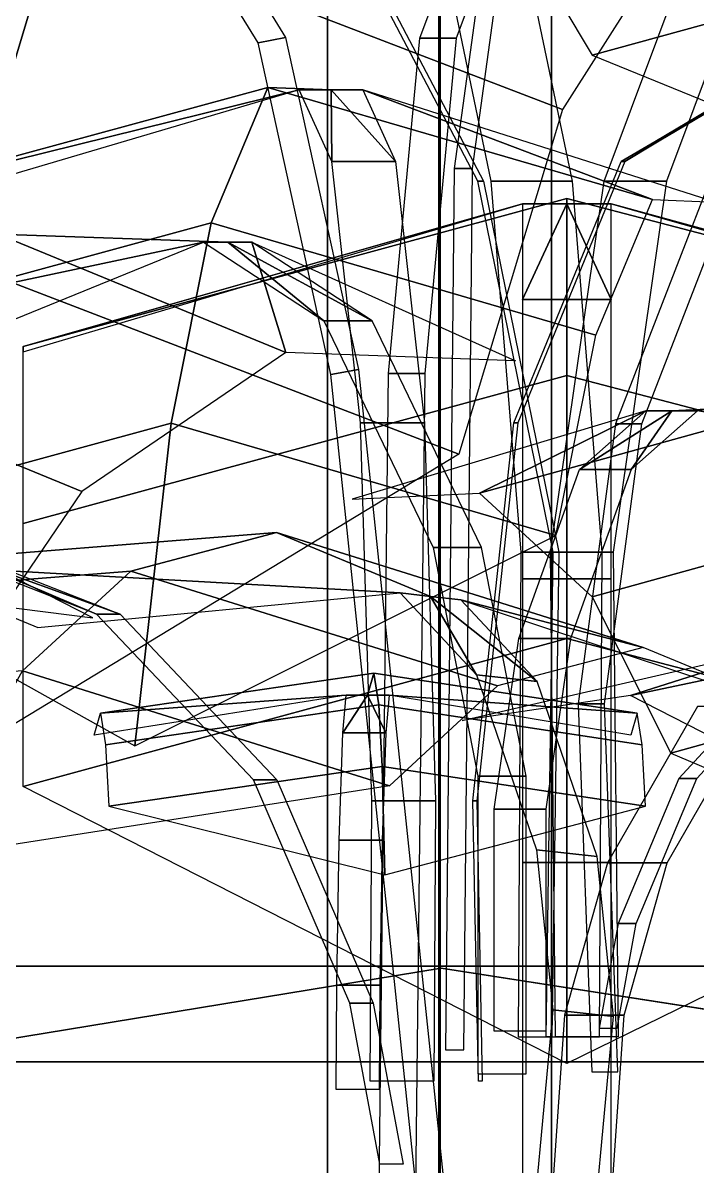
# Model space of a CAD drawing. Extents: x -252 to 252, y 0 to 101.
# Drawn here: x 46.67 to 53.13, y 46.46 to 57.42 of the extents above; entities that cross this region are included whole.
import ezdxf

# ---------------------------------------------------------------- set-up
doc = ezdxf.new("R2010")
doc.units = 0

msp = doc.modelspace()

# ---------------------------------------------------------------- linework, layer by layer
for points in [[(50.65831, 78.402542, 208.021149), (51.738281, 78.402542, 208.021149), (51.738281, 0.795374, 208.021149), (50.65831, 0.795374, 208.021149)], [(51.738281, 78.402542, 206.941193), (50.65831, 78.402542, 206.941193), (50.65831, 0.795374, 206.941193), (51.738281, 0.795374, 206.941193)], [(50.65831, 78.402542, 206.941193), (50.65831, 78.402542, 208.021149), (50.65831, 0.795374, 208.021149), (50.65831, 0.795374, 206.941193)], [(51.738281, 78.402542, 208.021149), (51.738281, 78.402542, 206.941193), (51.738281, 0.795374, 206.941193), (51.738281, 0.795374, 208.021149)], [(49.590408, 65.250275, -172.409256), (50.67038, 65.250275, -172.409256), (50.67038, 0.795374, -172.409256), (49.590408, 0.795374, -172.409256)], [(50.67038, 65.250275, -173.489212), (49.590408, 65.250275, -173.489212), (49.590408, 0.795374, -173.489212), (50.67038, 0.795374, -173.489212)], [(49.590408, 65.250275, -173.489212), (49.590408, 65.250275, -172.409256), (49.590408, 0.795374, -172.409256), (49.590408, 0.795374, -173.489212)], [(50.67038, 65.250275, -172.409256), (50.67038, 65.250275, -173.489212), (50.67038, 0.795374, -173.489212), (50.67038, 0.795374, -172.409256)], [(48.423218, 60.670494, 55.196686), (47.011139, 58.446323, 58.472458), (42.080414, 56.589252, 56.751278), (43.492645, 58.813416, 53.475494)], [(48.423218, 60.670494, -117.280228), (47.011139, 58.446323, -114.004456), (42.080414, 56.589252, -115.725632), (43.492645, 58.813416, -119.001419)], [(51.844177, 56.589252, 60.960358), (47.011139, 58.446323, 58.472458), (48.423218, 60.670494, 55.196686), (53.256241, 58.813416, 57.684586)], [(51.844177, 56.589252, -111.516556), (47.011139, 58.446323, -114.004456), (48.423218, 60.670494, -117.280228), (53.256241, 58.813416, -114.792328)], [(51.088058, 55.902473, 46.66526), (51.033401, 55.902473, 47.513145), (49.192795, 59.407494, 47.394341), (49.247604, 59.407494, 46.546417)], [(51.088058, 55.902473, -125.811646), (51.033401, 55.902473, -124.96376), (49.192795, 59.407494, -125.082565), (49.247604, 59.407494, -125.930496)], [(51.157791, 55.902473, 47.780357), (51.938126, 55.902473, 48.11673), (51.208038, 59.407494, 49.810432), (50.427856, 59.407494, 49.474094)], [(51.157791, 55.902473, -124.696548), (51.938126, 55.902473, -124.360184), (51.208038, 59.407494, -122.666473), (50.427856, 59.407494, -123.002823)], [(50.98175, 56.026016, 46.533813), (51.442505, 59.374367, 46.746384), (51.265732, 59.374367, 47.128929), (50.805267, 56.026016, 46.916359)], [(50.98175, 56.026016, -125.9431), (51.442505, 59.374367, -125.73053), (51.265732, 59.374367, -125.347977), (50.805267, 56.026016, -125.560547)], [(52.841583, 55.902473, 46.892204), (52.243362, 55.902473, 46.288918), (53.552826, 59.407494, 44.990177), (54.151031, 59.407494, 45.593472)], [(52.841583, 55.902473, -125.584702), (52.243362, 55.902473, -126.187988), (53.552826, 59.407494, -127.48674), (54.151031, 59.407494, -126.883438)], [(49.190582, 57.281712, 46.653572), (48.926422, 57.231438, 46.977943), (48.035522, 58.677002, 46.476318), (48.299683, 58.72728, 46.151943)], [(49.190582, 57.281712, -125.823334), (48.926422, 57.231438, -125.498962), (48.035522, 58.677002, -126.000595), (48.299683, 58.72728, -126.324966)], [(50.823746, 57.275261, 47.202106), (50.47522, 57.275261, 46.965481), (51.027054, 58.747982, 46.152237), (51.375748, 58.747982, 46.388866)], [(50.823746, 57.275261, -125.274811), (50.47522, 57.275261, -125.511429), (51.027054, 58.747982, -126.324677), (51.375748, 58.747982, -126.088043)], [(52.126343, 57.110619, 40.1189), (54.285385, 57.706871, 41.726738), (53.6866, 58.713608, 42.608704), (51.527878, 58.117355, 41.000866)], [(52.126343, 57.110619, -132.358017), (54.285385, 57.706871, -130.750168), (53.6866, 58.713608, -129.86821), (51.527878, 58.117355, -131.476044)], [(47.011139, 58.446323, 58.472458), (46.018066, 55.14323, 60.776443), (41.087189, 53.28616, 59.055264), (42.080414, 56.589252, 56.751278)], [(47.011139, 58.446323, -114.004456), (46.018066, 55.14323, -111.70047), (41.087189, 53.28616, -113.421646), (42.080414, 56.589252, -115.725632)], [(50.850784, 53.28616, 63.264339), (46.018066, 55.14323, 60.776443), (47.011139, 58.446323, 58.472458), (51.844177, 56.589252, 60.960358)], [(50.850784, 53.28616, -109.21257), (46.018066, 55.14323, -111.70047), (47.011139, 58.446323, -114.004456), (51.844177, 56.589252, -111.516556)], [(52.126343, 57.110619, 40.1189), (54.786194, 56.028858, 40.988567), (54.285385, 57.706871, 41.726738)], [(52.126343, 57.110619, -132.358017), (54.786194, 56.028858, -131.488342), (54.285385, 57.706871, -130.750168)], [(49.624344, 54.048519, 47.053062), (48.926422, 57.231438, 46.977943), (49.190582, 57.281712, 46.653572), (49.888489, 54.098801, 46.728695)], [(49.624344, 54.048519, -125.423843), (48.926422, 57.231438, -125.498962), (49.190582, 57.281712, -125.823334), (49.888489, 54.098801, -125.748215)], [(50.175064, 54.05999, 47.407742), (50.47522, 57.275261, 46.965481), (50.823746, 57.275261, 47.202106), (50.523758, 54.05999, 47.644325)], [(50.175064, 54.05999, -125.069168), (50.47522, 57.275261, -125.511429), (50.823746, 57.275261, -125.274811), (50.523758, 54.05999, -124.832581)], [(44.524261, 54.427353, 40.630478), (48.477783, 55.503475, 39.747807), (49.021347, 56.802757, 41.689613), (45.06749, 55.72662, 42.572289)], [(44.524261, 54.427353, -131.846436), (48.477783, 55.503475, -132.729111), (49.021347, 56.802757, -130.787292), (45.06749, 55.72662, -129.904617)], [(49.021347, 56.802757, 41.689613), (49.625351, 56.779068, 43.848808), (49.320328, 56.779068, 43.934242), (45.06749, 55.72662, 42.572289)], [(49.021347, 56.802757, -130.787292), (49.625351, 56.779068, -128.628098), (49.320328, 56.779068, -128.542664), (45.06749, 55.72662, -129.904617)], [(49.021347, 56.802757, 41.689613), (48.477783, 55.503475, 39.747807), (52.16188, 54.427353, 38.493313), (52.705261, 55.72662, 40.435123)], [(49.021347, 56.802757, -130.787292), (48.477783, 55.503475, -132.729111), (52.16188, 54.427353, -133.983597), (52.705261, 55.72662, -132.041794)], [(49.625351, 56.779068, 43.848808), (49.021347, 56.802757, 41.689613), (52.705261, 55.72662, 40.435123), (49.930664, 56.779068, 43.763454)], [(49.625351, 56.779068, -128.628098), (49.021347, 56.802757, -130.787292), (52.705261, 55.72662, -132.041794), (49.930664, 56.779068, -128.713455)], [(45.06749, 55.72662, 42.572289), (49.320328, 56.779068, 43.934242), (45.671799, 55.702942, 44.731518)], [(45.06749, 55.72662, -129.904617), (49.320328, 56.779068, -128.542664), (45.671799, 55.702942, -127.745392)], [(49.625351, 56.779068, 43.848808), (49.632782, 56.091908, 45.051411), (49.320328, 56.779068, 43.934242)], [(49.625351, 56.779068, -128.628098), (49.632782, 56.091908, -127.425507), (49.320328, 56.779068, -128.542664)], [(50.243118, 56.091908, 44.88063), (49.625351, 56.779068, 43.848808), (49.930664, 56.779068, 43.763454)], [(49.632782, 56.091908, 45.051411), (49.625351, 56.779068, 43.848808), (50.243118, 56.091908, 44.88063)], [(50.243118, 56.091908, -127.596283), (49.625351, 56.779068, -128.628098), (49.930664, 56.779068, -128.713455)], [(49.632782, 56.091908, -127.425507), (49.625351, 56.779068, -128.628098), (50.243118, 56.091908, -127.596283)], [(49.930664, 56.779068, 43.763454), (52.705261, 55.72662, 40.435123), (53.309418, 55.702942, 42.594318)], [(49.930664, 56.779068, -128.713455), (52.705261, 55.72662, -132.041794), (53.309418, 55.702942, -129.882599)], [(53.580765, 56.779068, 46.099636), (52.404099, 56.091908, 45.852207), (53.562088, 56.779068, 45.783291)], [(52.404099, 56.091908, 45.852207), (53.580765, 56.779068, 46.099636), (52.441772, 56.091908, 46.484909)], [(53.580765, 56.779068, -126.377274), (52.404099, 56.091908, -126.62471), (53.562088, 56.779068, -126.693619)], [(52.404099, 56.091908, -126.62471), (53.580765, 56.779068, -126.377274), (52.441772, 56.091908, -125.992004)], [(52.441772, 56.091908, 46.484909), (53.580765, 56.779068, 46.099636), (53.599747, 56.779068, 46.415985)], [(52.441772, 56.091908, -125.992004), (53.580765, 56.779068, -126.377274), (53.599747, 56.779068, -126.060928)], [(52.351608, 53.575974, 47.727482), (52.602585, 53.575974, 47.231606), (53.618958, 56.197075, 47.746056), (53.367966, 56.197075, 48.241932)], [(52.351608, 53.575974, -124.749435), (52.602585, 53.575974, -125.2453), (53.618958, 56.197075, -124.73085), (53.367966, 56.197075, -124.234985)], [(50.519821, 53.585705, 45.869637), (49.909485, 53.585705, 46.040466), (49.632782, 56.091908, 45.051411), (50.243118, 56.091908, 44.88063)], [(50.519821, 53.585705, -126.607269), (49.909485, 53.585705, -126.436447), (49.632782, 56.091908, -127.425507), (50.243118, 56.091908, -127.596283)], [(50.898895, 47.573418, 46.495567), (50.98175, 56.026016, 46.533813), (50.805267, 56.026016, 46.916359), (50.722412, 47.573418, 46.878109)], [(50.898895, 47.573418, -125.981339), (50.98175, 56.026016, -125.9431), (50.805267, 56.026016, -125.560547), (50.722412, 47.573418, -125.598801)], [(51.416473, 53.585705, 46.545933), (51.378632, 53.585705, 45.913277), (52.404099, 56.091908, 45.852207), (52.441772, 56.091908, 46.484909)], [(51.416473, 53.585705, -125.930984), (51.378632, 53.585705, -126.563629), (52.404099, 56.091908, -126.62471), (52.441772, 56.091908, -125.992004)], [(51.754669, 52.345345, 47.5597), (51.033401, 55.902473, 47.513145), (51.088058, 55.902473, 46.66526), (51.809464, 52.345345, 46.711861)], [(51.754669, 52.345345, -124.917206), (51.033401, 55.902473, -124.96376), (51.088058, 55.902473, -125.811646), (51.809464, 52.345345, -125.765045)], [(52.224304, 52.345345, 47.452927), (51.938126, 55.902473, 48.11673), (51.157791, 55.902473, 47.780357), (51.443954, 52.345345, 47.116547)], [(52.224304, 52.345345, -125.023987), (51.938126, 55.902473, -124.360184), (51.157791, 55.902473, -124.696548), (51.443954, 52.345345, -125.360367)], [(51.729919, 52.345345, 46.797935), (52.243362, 55.902473, 46.288918), (52.841583, 55.902473, 46.892204), (52.32814, 52.345345, 47.401234)], [(51.729919, 52.345345, -125.67897), (52.243362, 55.902473, -126.187988), (52.841583, 55.902473, -125.584702), (52.32814, 52.345345, -125.075684)], [(51.884857, 55.68618, 51.349907), (51.884857, 55.737751, 54.405205), (46.675552, 54.319035, 54.688873), (51.460083, 55.68618, 51.349907)], [(51.884857, 55.737751, 54.405205), (51.884857, 54.040756, 57.140923), (46.675552, 52.622047, 57.424629), (46.675552, 54.319035, 54.688873)], [(51.884857, 55.68618, -121.126999), (51.884857, 55.737751, -118.071701), (46.675552, 54.319035, -117.78804), (51.460083, 55.68618, -121.126999)], [(51.884857, 55.737751, -118.071701), (51.884857, 54.040756, -115.335983), (46.675552, 52.622047, -115.052277), (46.675552, 54.319035, -117.78804)], [(57.3078, 52.622047, 57.424629), (51.884857, 54.040756, 57.140923), (51.884857, 55.737751, 54.405205), (57.3078, 54.319035, 54.688873)], [(51.884857, 55.737751, 54.405205), (51.884857, 55.68618, 51.349907), (52.309631, 55.68618, 51.349907), (57.3078, 54.319035, 54.688873)], [(57.3078, 52.622047, -115.052277), (51.884857, 54.040756, -115.335983), (51.884857, 55.737751, -118.071701), (57.3078, 54.319035, -117.78804)], [(51.884857, 55.737751, -118.071701), (51.884857, 55.68618, -121.126999), (52.309631, 55.68618, -121.126999), (57.3078, 54.319035, -117.78804)], [(51.460083, 55.68618, 51.349907), (46.675552, 54.319035, 54.688873), (46.675552, 54.267456, 51.633575)], [(51.460083, 55.68618, -121.126999), (46.675552, 54.319035, -117.78804), (46.675552, 54.267456, -120.843338)], [(52.309631, 54.768509, 49.762962), (51.884857, 55.68618, 51.349907), (51.460083, 54.768509, 49.762962)], [(51.460083, 54.768509, 49.762962), (51.884857, 55.68618, 51.349907), (51.460083, 55.68618, 51.349907)], [(52.309631, 54.768509, -122.713943), (51.884857, 55.68618, -121.126999), (51.460083, 54.768509, -122.713943)], [(51.460083, 54.768509, -122.713943), (51.884857, 55.68618, -121.126999), (51.460083, 55.68618, -121.126999)], [(51.884857, 55.68618, 51.349907), (52.309631, 54.768509, 49.762962), (52.309631, 55.68618, 51.349907)], [(51.884857, 55.68618, -121.126999), (52.309631, 54.768509, -122.713943), (52.309631, 55.68618, -121.126999)], [(57.3078, 54.319035, 54.688873), (52.309631, 55.68618, 51.349907), (57.3078, 54.267456, 51.633575)], [(57.3078, 54.319035, -117.78804), (52.309631, 55.68618, -121.126999), (57.3078, 54.267456, -120.843338)], [(44.140457, 52.507118, 39.259113), (48.094009, 53.583244, 38.376488), (48.477783, 55.503475, 39.747807), (44.524261, 54.427353, 40.630478)], [(44.140457, 52.507118, -133.217804), (48.094009, 53.583244, -134.100418), (48.477783, 55.503475, -132.729111), (44.524261, 54.427353, -131.846436)], [(48.477783, 55.503475, 39.747807), (48.094009, 53.583244, 38.376488), (51.778244, 52.507118, 37.121956), (52.16188, 54.427353, 38.493313)], [(48.477783, 55.503475, -132.729111), (48.094009, 53.583244, -134.100418), (51.778244, 52.507118, -135.35495), (52.16188, 54.427353, -133.983597)], [(48.635696, 55.319656, 48.811279), (46.433456, 55.396713, 50.237854), (43.410614, 54.259247, 45.989182), (48.404724, 55.319656, 48.45472)], [(48.635696, 55.319656, -123.665634), (46.433456, 55.396713, -122.239059), (43.410614, 54.259247, -126.487732), (48.404724, 55.319656, -124.022186)], [(47.236435, 52.926582, 56.179062), (44.478577, 54.064049, 51.504154), (46.433456, 55.396713, 50.237854), (49.191132, 54.259247, 54.912766)], [(47.236435, 52.926582, -116.297852), (44.478577, 54.064049, -120.972748), (46.433456, 55.396713, -122.239059), (49.191132, 54.259247, -117.564148)], [(46.433456, 55.396713, 50.237854), (48.635696, 55.319656, 48.811279), (48.866653, 55.319656, 49.167847), (49.191132, 54.259247, 54.912766)], [(46.433456, 55.396713, -122.239059), (48.635696, 55.319656, -123.665634), (48.866653, 55.319656, -123.309067), (49.191132, 54.259247, -117.564148)], [(48.404724, 55.319656, 48.45472), (43.410614, 54.259247, 45.989182), (45.612869, 54.182198, 44.562611)], [(48.404724, 55.319656, -124.022186), (43.410614, 54.259247, -126.487732), (45.612869, 54.182198, -127.914307)], [(49.557266, 54.563297, 47.708115), (48.635696, 55.319656, 48.811279), (48.404724, 55.319656, 48.45472)], [(49.557266, 54.563297, -124.768799), (48.635696, 55.319656, -123.665634), (48.404724, 55.319656, -124.022186)], [(50.019226, 54.563297, 48.421227), (48.635696, 55.319656, 48.811279), (49.557266, 54.563297, 47.708115)], [(48.635696, 55.319656, 48.811279), (50.019226, 54.563297, 48.421227), (48.866653, 55.319656, 49.167847)], [(50.019226, 54.563297, -124.055679), (48.635696, 55.319656, -123.665634), (49.557266, 54.563297, -124.768799)], [(48.635696, 55.319656, -123.665634), (50.019226, 54.563297, -124.055679), (48.866653, 55.319656, -123.309067)], [(49.191132, 54.259247, 54.912766), (48.866653, 55.319656, 49.167847), (51.393387, 54.182198, 53.486191)], [(49.191132, 54.259247, -117.564148), (48.866653, 55.319656, -123.309067), (51.393387, 54.182198, -118.990723)], [(50.850784, 53.28616, 63.264339), (45.122681, 49.808678, 62.853069), (46.018066, 55.14323, 60.776443)], [(50.850784, 53.28616, -109.21257), (45.122681, 49.808678, -109.62384), (46.018066, 55.14323, -111.70047)], [(51.460083, 52.089066, 48.345203), (52.309631, 52.089066, 48.345203), (52.309631, 54.768509, 49.762962), (51.460083, 54.768509, 49.762962)], [(51.460083, 52.089066, -124.131714), (52.309631, 52.089066, -124.131714), (52.309631, 54.768509, -122.713943), (51.460083, 54.768509, -122.713943)], [(50.605026, 52.392296, 47.029358), (51.066986, 52.392296, 47.742512), (50.019226, 54.563297, 48.421227), (49.557266, 54.563297, 47.708115)], [(50.605026, 52.392296, -125.447556), (51.066986, 52.392296, -124.734406), (50.019226, 54.563297, -124.055679), (49.557266, 54.563297, -124.768799)], [(45.875351, 50.920967, 57.060741), (43.117508, 52.058434, 52.385834), (44.478577, 54.064049, 51.504154), (47.236435, 52.926582, 56.179062)], [(45.875351, 50.920967, -115.416168), (43.117508, 52.058434, -120.09108), (44.478577, 54.064049, -120.972748), (47.236435, 52.926582, -116.297852)], [(50.466293, 46.003639, 46.491932), (49.624344, 54.048519, 47.053062), (49.888489, 54.098801, 46.728695), (50.730453, 46.053913, 46.167599)], [(50.466293, 46.003639, -125.984985), (49.624344, 54.048519, -125.423843), (49.888489, 54.098801, -125.748215), (50.730453, 46.053913, -126.309311)], [(50.084137, 45.953342, 47.541824), (50.175064, 54.05999, 47.407742), (50.523758, 54.05999, 47.644325), (50.432663, 45.953342, 47.778412)], [(50.084137, 45.953342, -124.935089), (50.175064, 54.05999, -125.069168), (50.523758, 54.05999, -124.832581), (50.432663, 45.953342, -124.698502)], [(51.884857, 54.040756, 57.140923), (51.884857, 51.518635, 59.063866), (46.675552, 50.099915, 59.34758), (46.675552, 52.622047, 57.424629)], [(51.884857, 54.040756, -115.335983), (51.884857, 51.518635, -113.41304), (46.675552, 50.099915, -113.129333), (46.675552, 52.622047, -115.052277)], [(57.3078, 50.099915, 59.34758), (51.884857, 51.518635, 59.063866), (51.884857, 54.040756, 57.140923), (57.3078, 52.622047, 57.424629)], [(57.3078, 50.099915, -113.129333), (51.884857, 51.518635, -113.41304), (51.884857, 54.040756, -115.335983), (57.3078, 52.622047, -115.052277)], [(52.128387, 51.916458, 39.654312), (55.189651, 52.764957, 42.304138), (54.108521, 53.759064, 43.664185), (51.047104, 52.910564, 41.014404)], [(54.108521, 53.759064, 43.664185), (52.890411, 53.701588, 45.196423), (52.642578, 53.701588, 44.999237), (51.047104, 52.910564, 41.014404)], [(52.128387, 51.916458, -132.822601), (55.189651, 52.764957, -130.172775), (54.108521, 53.759064, -128.812729), (51.047104, 52.910564, -131.462509)], [(54.108521, 53.759064, -128.812729), (52.890411, 53.701588, -127.280487), (52.642578, 53.701588, -127.477676), (51.047104, 52.910564, -131.462509)], [(52.890411, 53.701588, 45.196423), (54.108521, 53.759064, 43.664185), (57.255875, 52.910564, 45.949669), (53.13855, 53.701588, 45.393608)], [(52.890411, 53.701588, -127.280487), (54.108521, 53.759064, -128.812729), (57.255875, 52.910564, -126.527237), (53.13855, 53.701588, -127.083298)], [(51.047104, 52.910564, 41.014404), (52.642578, 53.701588, 44.999237), (49.829147, 52.853088, 42.5466)], [(51.047104, 52.910564, -131.462509), (52.642578, 53.701588, -127.477676), (49.829147, 52.853088, -129.930313)], [(52.005112, 53.137375, 45.80109), (52.890411, 53.701588, 45.196423), (52.501068, 53.137375, 46.195469)], [(52.890411, 53.701588, 45.196423), (52.005112, 53.137375, 45.80109), (52.642578, 53.701588, 44.999237)], [(52.005112, 53.137375, -126.675827), (52.890411, 53.701588, -127.280487), (52.501068, 53.137375, -126.281448)], [(52.890411, 53.701588, -127.280487), (52.005112, 53.137375, -126.675827), (52.642578, 53.701588, -127.477676)], [(52.501068, 53.137375, 46.195469), (52.890411, 53.701588, 45.196423), (53.13855, 53.701588, 45.393608)], [(52.501068, 53.137375, -126.281448), (52.890411, 53.701588, -127.280487), (53.13855, 53.701588, -127.083298)], [(44.140457, 52.507118, 39.259113), (47.746201, 50.487999, 37.132847), (48.094009, 53.583244, 38.376488)], [(44.140457, 52.507118, -133.217804), (47.746201, 50.487999, -135.34407), (48.094009, 53.583244, -134.100418)], [(47.746201, 50.487999, 37.132847), (51.778244, 52.507118, 37.121956), (48.094009, 53.583244, 38.376488)], [(47.746201, 50.487999, -135.34407), (51.778244, 52.507118, -135.35495), (48.094009, 53.583244, -134.100418)], [(50.016144, 49.963306, 46.421089), (49.909485, 53.585705, 46.040466), (50.519821, 53.585705, 45.869637), (50.626495, 49.963306, 46.250263)], [(50.016144, 49.963306, -126.055817), (49.909485, 53.585705, -126.436447), (50.519821, 53.585705, -126.607269), (50.626495, 49.963306, -126.226654)], [(50.984146, 49.963306, 45.936733), (51.378632, 53.585705, 45.913277), (51.416473, 53.585705, 46.545933), (51.02182, 49.963306, 46.569427)], [(50.984146, 49.963306, -126.540176), (51.378632, 53.585705, -126.563629), (51.416473, 53.585705, -125.930984), (51.02182, 49.963306, -125.907486)], [(52.246078, 50.891209, 47.051208), (52.602585, 53.575974, 47.231606), (52.351608, 53.575974, 47.727482), (51.995102, 50.891209, 47.547085)], [(52.246078, 50.891209, -125.425705), (52.602585, 53.575974, -125.2453), (52.351608, 53.575974, -124.749435), (51.995102, 50.891209, -124.929825)], [(51.921646, 51.51791, 46.924561), (51.425522, 51.51791, 46.530151), (52.005112, 53.137375, 45.80109), (52.501068, 53.137375, 46.195469)], [(51.921646, 51.51791, -125.552353), (51.425522, 51.51791, -125.946762), (52.005112, 53.137375, -126.675827), (52.501068, 53.137375, -126.281448)], [(52.881226, 50.420372, 38.707378), (55.942474, 51.268867, 41.357162), (55.189651, 52.764957, 42.304138), (52.128387, 51.916458, 39.654312)], [(52.881226, 50.420372, -133.769531), (55.942474, 51.268867, -131.119751), (55.189651, 52.764957, -130.172775), (52.128387, 51.916458, -132.822601)], [(49.1017, 52.533257, 52.278397), (47.706299, 52.16452, 54.076355), (43.944702, 51.867004, 51.54966), (45.340118, 52.235737, 49.751698)], [(49.1017, 52.533257, -120.198517), (47.706299, 52.16452, -118.400558), (43.944702, 51.867004, -120.927246), (45.340118, 52.235737, -122.72522)], [(50.579147, 51.922768, 50.228439), (49.1017, 52.533257, 52.278397), (45.340118, 52.235737, 49.751698), (50.28833, 51.954849, 50.009315)], [(50.579147, 51.922768, -122.248474), (49.1017, 52.533257, -120.198517), (45.340118, 52.235737, -122.72522), (50.28833, 51.954849, -122.46759)], [(51.221039, 51.064285, 57.032562), (47.706299, 52.16452, 54.076355), (49.1017, 52.533257, 52.278397), (52.616455, 51.433018, 55.234604)], [(51.221039, 51.064285, -115.444351), (47.706299, 52.16452, -118.400558), (49.1017, 52.533257, -120.198517), (52.616455, 51.433018, -117.24231)], [(49.1017, 52.533257, 52.278397), (50.579147, 51.922768, 50.228439), (50.869949, 51.890701, 50.447517), (52.616455, 51.433018, 55.234604)], [(49.1017, 52.533257, -120.198517), (50.579147, 51.922768, -122.248474), (50.869949, 51.890701, -122.029388), (52.616455, 51.433018, -117.24231)], [(46.184891, 52.3078, 44.477535), (44.769897, 52.042217, 40.123768), (47.343216, 51.717445, 41.099819)], [(46.184891, 52.3078, -127.999374), (44.769897, 52.042217, -132.353149), (47.343216, 51.717445, -131.37709)], [(46.072433, 52.3078, 44.773834), (47.37912, 51.750774, 45.608345), (45.960114, 52.3078, 45.070145)], [(46.072433, 52.3078, -127.703079), (47.37912, 51.750774, -126.868561), (45.960114, 52.3078, -127.406769)], [(47.603897, 51.750774, 45.015732), (46.072433, 52.3078, 44.773834), (46.184891, 52.3078, 44.477535)], [(47.37912, 51.750774, 45.608345), (46.072433, 52.3078, 44.773834), (47.603897, 51.750774, 45.015732)], [(47.603897, 51.750774, -127.461182), (46.072433, 52.3078, -127.703079), (46.184891, 52.3078, -127.999374)], [(47.37912, 51.750774, -126.868561), (46.072433, 52.3078, -127.703079), (47.603897, 51.750774, -127.461182)], [(51.495209, 50.199913, 47.465164), (51.066986, 52.392296, 47.742512), (50.605026, 52.392296, 47.029358), (51.033264, 50.199913, 46.752087)], [(51.495209, 50.199913, -125.011749), (51.066986, 52.392296, -124.734406), (50.605026, 52.392296, -125.447556), (51.033264, 50.199913, -125.724823)], [(52.197937, 47.698647, 47.514091), (52.224304, 52.345345, 47.452927), (51.443954, 52.345345, 47.116547), (51.417755, 47.698647, 47.177711)], [(52.197937, 47.698647, -124.962814), (52.224304, 52.345345, -125.023987), (51.443954, 52.345345, -125.360367), (51.417755, 47.698647, -125.299194)], [(51.688187, 47.698647, 47.555428), (51.754669, 52.345345, 47.5597), (51.809464, 52.345345, 46.711861), (51.742844, 47.698647, 46.707558)], [(51.688187, 47.698647, -124.921478), (51.754669, 52.345345, -124.917206), (51.809464, 52.345345, -125.765045), (51.742844, 47.698647, -125.769348)], [(51.777267, 47.698647, 46.751045), (51.729919, 52.345345, 46.797935), (52.32814, 52.345345, 47.401234), (52.375488, 47.698647, 47.354347)], [(51.777267, 47.698647, -125.725861), (51.729919, 52.345345, -125.67897), (52.32814, 52.345345, -125.075684), (52.375488, 47.698647, -125.122559)], [(50.28833, 51.954849, 50.009315), (45.340118, 52.235737, 49.751698), (46.817535, 51.625259, 47.701698)], [(50.28833, 51.954849, -122.46759), (45.340118, 52.235737, -122.72522), (46.817535, 51.625259, -124.775208)], [(47.706299, 52.16452, 54.076355), (46.669907, 51.207306, 55.311478), (42.908325, 50.90979, 52.784775), (43.944702, 51.867004, 51.54966)], [(47.706299, 52.16452, -118.400558), (46.669907, 51.207306, -117.165436), (42.908325, 50.90979, -119.692139), (43.944702, 51.867004, -120.927246)], [(50.184814, 50.107067, 58.267681), (46.669907, 51.207306, 55.311478), (47.706299, 52.16452, 54.076355), (51.221039, 51.064285, 57.032562)], [(50.184814, 50.107067, -114.209229), (46.669907, 51.207306, -117.165436), (47.706299, 52.16452, -118.400558), (51.221039, 51.064285, -115.444351)], [(52.309631, 49.370583, 47.788055), (52.309631, 52.089066, 48.345203), (51.460083, 52.089066, 48.345203), (51.460083, 49.370583, 47.788055)], [(52.309631, 49.370583, -124.688858), (52.309631, 52.089066, -124.131714), (51.460083, 52.089066, -124.131714), (51.460083, 49.370583, -124.688858)], [(51.0186, 51.16996, 48.925396), (50.579147, 51.922768, 50.228439), (50.28833, 51.954849, 50.009315)], [(51.0186, 51.16996, -123.551514), (50.579147, 51.922768, -122.248474), (50.28833, 51.954849, -122.46759)], [(50.579147, 51.922768, 50.228439), (51.600067, 51.105804, 49.363518), (50.869949, 51.890701, 50.447517)], [(51.600067, 51.105804, 49.363518), (50.579147, 51.922768, 50.228439), (51.0186, 51.16996, 48.925396)], [(50.579147, 51.922768, -122.248474), (51.600067, 51.105804, -123.113388), (50.869949, 51.890701, -122.029388)], [(51.600067, 51.105804, -123.113388), (50.579147, 51.922768, -122.248474), (51.0186, 51.16996, -123.551514)], [(52.616455, 51.433018, 55.234604), (50.869949, 51.890701, 50.447517), (54.093872, 50.82254, 53.184605)], [(52.616455, 51.433018, -117.24231), (50.869949, 51.890701, -122.029388), (54.093872, 50.82254, -119.292313)], [(49.106461, 50.163795, 45.585644), (48.881683, 50.163795, 46.178257), (47.37912, 51.750774, 45.608345), (47.603897, 51.750774, 45.015732)], [(49.106461, 50.163795, -126.891266), (48.881683, 50.163795, -126.29866), (47.37912, 51.750774, -126.868561), (47.603897, 51.750774, -127.461182)], [(55.910721, 51.692558, 52.506798), (57.279785, 50.994598, 54.225578), (53.863373, 50.27269, 57.128738), (52.494293, 50.97065, 55.409912)], [(54.297943, 51.454544, 50.482025), (55.910721, 51.692558, 52.506798), (52.494293, 50.97065, 55.409912), (54.01207, 51.454544, 50.709702)], [(55.910721, 51.692558, -119.970108), (57.279785, 50.994598, -118.251328), (53.863373, 50.27269, -115.348175), (52.494293, 50.97065, -117.067001)], [(54.297943, 51.454544, -121.994888), (55.910721, 51.692558, -119.970108), (52.494293, 50.97065, -117.067001), (54.01207, 51.454544, -121.767212)], [(51.884857, 47.444107, 60.795433), (46.675552, 50.099915, 59.34758), (51.884857, 51.518635, 59.063866)], [(51.884857, 47.444107, -111.681473), (46.675552, 50.099915, -113.129333), (51.884857, 51.518635, -113.41304)], [(54.01207, 51.454544, 50.709702), (52.494293, 50.97065, 55.409912), (50.88121, 50.732639, 53.385101)], [(54.01207, 51.454544, -121.767212), (52.494293, 50.97065, -117.067001), (50.88121, 50.732639, -119.091812)], [(51.188858, 49.8825, 46.82798), (51.425522, 51.51791, 46.530151), (51.921646, 51.51791, 46.924561), (51.68483, 49.8825, 47.222355)], [(51.188858, 49.8825, -125.648926), (51.425522, 51.51791, -125.946762), (51.921646, 51.51791, -125.552353), (51.68483, 49.8825, -125.254562)], [(57.3078, 50.099915, 59.34758), (51.884857, 47.444107, 60.795433), (51.884857, 51.518635, 59.063866)], [(57.3078, 50.099915, -113.129333), (51.884857, 47.444107, -111.681473), (51.884857, 51.518635, -113.41304)], [(50.184814, 50.107067, 58.267681), (45.661789, 49.398369, 56.384766), (46.669907, 51.207306, 55.311478)], [(50.184814, 50.107067, -114.209229), (45.661789, 49.398369, -116.092148), (46.669907, 51.207306, -117.165436)], [(52.881226, 50.420372, 38.707378), (56.61055, 48.839973, 40.516739), (55.942474, 51.268867, 41.357162)], [(52.881226, 50.420372, -133.769531), (56.61055, 48.839973, -131.960175), (55.942474, 51.268867, -131.119751)], [(52.95871, 50.174606, 47.904327), (53.130997, 50.174606, 47.53093), (54.077667, 51.204262, 47.967857), (53.90538, 51.204262, 48.341248)], [(52.95871, 50.174606, -124.572586), (53.130997, 50.174606, -124.945984), (54.077667, 51.204262, -124.509048), (53.90538, 51.204262, -124.135666)], [(50.035751, 51.18671, 41.812515), (49.976486, 50.975986, 43.597279), (49.770935, 50.975986, 43.590439), (47.41507, 50.803677, 41.650944)], [(47.464569, 50.499352, 40.164715), (50.085083, 50.882378, 40.326283), (50.035751, 51.18671, 41.812515), (47.41507, 50.803677, 41.650944)], [(50.035751, 51.18671, -130.664398), (49.976486, 50.975986, -128.879639), (49.770935, 50.975986, -128.886475), (47.41507, 50.803677, -130.825974)], [(47.464569, 50.499352, -132.312195), (50.085083, 50.882378, -132.150635), (50.035751, 51.18671, -130.664398), (47.41507, 50.803677, -130.825974)], [(49.976486, 50.975986, 43.597279), (50.035751, 51.18671, 41.812515), (52.55809, 50.803677, 41.821865), (50.182037, 50.975986, 43.604118)], [(49.976486, 50.975986, -128.879639), (50.035751, 51.18671, -130.664398), (52.55809, 50.803677, -130.655045), (50.182037, 50.975986, -128.872787)], [(50.035751, 51.18671, 41.812515), (50.085083, 50.882378, 40.326283), (52.607574, 50.499352, 40.335594), (52.55809, 50.803677, 41.821865)], [(50.035751, 51.18671, -130.664398), (50.085083, 50.882378, -132.150635), (52.607574, 50.499352, -132.141312), (52.55809, 50.803677, -130.655045)], [(51.593506, 49.492252, 47.91687), (52.174805, 49.428104, 48.355026), (51.600067, 51.105804, 49.363518), (51.0186, 51.16996, 48.925396)], [(51.593506, 49.492252, -124.560043), (52.174805, 49.428104, -124.121887), (51.600067, 51.105804, -123.113388), (51.0186, 51.16996, -123.551514)], [(47.41507, 50.803677, 41.650944), (49.770935, 50.975986, 43.590439), (47.355652, 50.592964, 43.435707)], [(47.41507, 50.803677, -130.825974), (49.770935, 50.975986, -128.886475), (47.355652, 50.592964, -129.041199)], [(49.976486, 50.975986, 43.597279), (49.738251, 50.614586, 44.574577), (49.770935, 50.975986, 43.590439)], [(49.738251, 50.614586, 44.574577), (49.976486, 50.975986, 43.597279), (50.149338, 50.614586, 44.588211)], [(49.976486, 50.975986, -128.879639), (49.738251, 50.614586, -127.902328), (49.770935, 50.975986, -128.886475)], [(49.738251, 50.614586, -127.902328), (49.976486, 50.975986, -128.879639), (50.149338, 50.614586, -127.888702)], [(50.149338, 50.614586, 44.588211), (49.976486, 50.975986, 43.597279), (50.182037, 50.975986, 43.604118)], [(50.149338, 50.614586, -127.888702), (49.976486, 50.975986, -128.879639), (50.182037, 50.975986, -128.872787)], [(50.182037, 50.975986, 43.604118), (52.55809, 50.803677, 41.821865), (52.498657, 50.592964, 43.606586)], [(50.182037, 50.975986, -128.872787), (52.55809, 50.803677, -130.655045), (52.498657, 50.592964, -128.870331)], [(47.496231, 49.909477, 39.205341), (50.117065, 50.292507, 39.366875), (50.085083, 50.882378, 40.326283), (47.464569, 50.499352, 40.164715)], [(47.496231, 49.909477, -133.271576), (50.117065, 50.292507, -133.110031), (50.085083, 50.882378, -132.150635), (47.464569, 50.499352, -132.312195)], [(50.085083, 50.882378, 40.326283), (50.117065, 50.292507, 39.366875), (52.639236, 49.909477, 39.376221), (52.607574, 50.499352, 40.335594)], [(50.085083, 50.882378, -132.150635), (50.117065, 50.292507, -133.110031), (52.639236, 49.909477, -133.100693), (52.607574, 50.499352, -132.141312)], [(52.374283, 47.362354, 47.116119), (52.246078, 50.891209, 47.051208), (51.995102, 50.891209, 47.547085), (52.123291, 47.362354, 47.611992)], [(52.374283, 47.362354, -125.360794), (52.246078, 50.891209, -125.425705), (51.995102, 50.891209, -124.929825), (52.123291, 47.362354, -124.864914)], [(52.273438, 49.366936, 48.526867), (52.84491, 49.366936, 48.071472), (53.707764, 50.865295, 49.154491), (53.135956, 50.865295, 49.609886)], [(52.273438, 49.366936, -123.950043), (52.84491, 49.366936, -124.405441), (53.707764, 50.865295, -123.322418), (53.135956, 50.865295, -122.86702)], [(50.114655, 49.584927, 45.630272), (49.703552, 49.584927, 45.616638), (49.738251, 50.614586, 44.574577), (50.149338, 50.614586, 44.588211)], [(50.114655, 49.584927, -126.846634), (49.703552, 49.584927, -126.860275), (49.738251, 50.614586, -127.902328), (50.149338, 50.614586, -127.888702)], [(47.496231, 49.909477, 39.205341), (50.141968, 49.251308, 38.618717), (50.117065, 50.292507, 39.366875)], [(47.496231, 49.909477, -133.271576), (50.141968, 49.251308, -133.8582), (50.117065, 50.292507, -133.110031)], [(50.141968, 49.251308, 38.618717), (52.639236, 49.909477, 39.376221), (50.117065, 50.292507, 39.366875)], [(50.141968, 49.251308, -133.8582), (52.639236, 49.909477, -133.100693), (50.117065, 50.292507, -133.110031)], [(49.804703, 48.021168, 46.528347), (48.881683, 50.163795, 46.178257), (49.106461, 50.163795, 45.585644), (50.02948, 48.021168, 45.935734)], [(49.804703, 48.021168, -125.948563), (48.881683, 50.163795, -126.29866), (49.106461, 50.163795, -126.891266), (50.02948, 48.021168, -126.541183)], [(51.495392, 47.3456, 47.46505), (51.495209, 50.199913, 47.465164), (51.033264, 50.199913, 46.752087), (51.033432, 47.3456, 46.751968)], [(51.495392, 47.3456, -125.011856), (51.495209, 50.199913, -125.011749), (51.033264, 50.199913, -125.724823), (51.033432, 47.3456, -125.724945)], [(52.549469, 48.784431, 47.262524), (53.130997, 50.174606, 47.53093), (52.95871, 50.174606, 47.904327), (52.377182, 48.784431, 47.635918)], [(52.549469, 48.784431, -125.214386), (53.130997, 50.174606, -124.945984), (52.95871, 50.174606, -124.572586), (52.377182, 48.784431, -124.840988)], [(50.00177, 47.273537, 46.36998), (50.016144, 49.963306, 46.421089), (50.626495, 49.963306, 46.250263), (50.612122, 47.273537, 46.199234)], [(50.00177, 47.273537, -126.106934), (50.016144, 49.963306, -126.055817), (50.626495, 49.963306, -126.226654), (50.612122, 47.273537, -126.277679)], [(51.037216, 47.273537, 45.93362), (50.984146, 49.963306, 45.936733), (51.02182, 49.963306, 46.569427), (51.074722, 47.273537, 46.566277)], [(51.037216, 47.273537, -126.543289), (50.984146, 49.963306, -126.540176), (51.02182, 49.963306, -125.907486), (51.074722, 47.273537, -125.910629)], [(51.188766, 47.753319, 46.828102), (51.188858, 49.8825, 46.82798), (51.68483, 49.8825, 47.222355), (51.684738, 47.753319, 47.222477)], [(51.188766, 47.753319, -125.648804), (51.188858, 49.8825, -125.648926), (51.68483, 49.8825, -125.254562), (51.684738, 47.753319, -125.25444)], [(49.682419, 48.194756, 46.25679), (49.703552, 49.584927, 45.616638), (50.114655, 49.584927, 45.630272), (50.093521, 48.194756, 46.270424)], [(49.682419, 48.194756, -126.220123), (49.703552, 49.584927, -126.860275), (50.114655, 49.584927, -126.846634), (50.093521, 48.194756, -126.206482)], [(52.331512, 47.89423, 47.922775), (52.174805, 49.428104, 48.355026), (51.593506, 49.492252, 47.91687), (51.749908, 47.95837, 47.484612)], [(52.331512, 47.89423, -124.554138), (52.174805, 49.428104, -124.121887), (51.593506, 49.492252, -124.560043), (51.749908, 47.95837, -124.992294)], [(52.309631, 45.820122, 47.835957), (52.309631, 49.370583, 47.788055), (51.460083, 49.370583, 47.788055), (51.460083, 45.820122, 47.835957)], [(52.309631, 45.820122, -124.640961), (52.309631, 49.370583, -124.688858), (51.460083, 49.370583, -124.688858), (51.460083, 45.820122, -124.640961)], [(52.434387, 47.907623, 47.555851), (52.84491, 49.366936, 48.071472), (52.273438, 49.366936, 48.526867), (51.862579, 47.907623, 48.011242)], [(52.434387, 47.907623, -124.921066), (52.84491, 49.366936, -124.405441), (52.273438, 49.366936, -123.950043), (51.862579, 47.907623, -124.465668)], [(52.367844, 47.783356, 47.178722), (52.549469, 48.784431, 47.262524), (52.377182, 48.784431, 47.635918), (52.195694, 47.783356, 47.552113)], [(52.367844, 47.783356, -125.298187), (52.549469, 48.784431, -125.214386), (52.377182, 48.784431, -124.840988), (52.195694, 47.783356, -124.924805)], [(45.208359, 48.37513, 53.60482), (56.457291, 48.37513, 53.60482), (56.508926, 48.37513, 54.099998), (45.143311, 48.37513, 54.099998)], [(56.508926, 43.458157, 54.099998), (45.143311, 43.458157, 54.099998), (45.143311, 48.37513, 54.099998), (56.508926, 48.37513, 54.099998)], [(45.143311, 43.458157, 39.53751), (56.508926, 43.458157, 39.53751), (56.508926, 48.37513, 39.53751), (45.143311, 48.37513, 39.53751)], [(56.44371, 48.37513, 40.032719), (45.208359, 48.37513, 40.032719), (45.143311, 48.37513, 39.53751), (56.508926, 48.37513, 39.53751)], [(45.208359, 48.37513, -118.872086), (56.457291, 48.37513, -118.872086), (56.508926, 48.37513, -118.376907), (45.143311, 48.37513, -118.376907)], [(56.508926, 43.458157, -118.376907), (45.143311, 43.458157, -118.376907), (45.143311, 48.37513, -118.376907), (56.508926, 48.37513, -118.376907)], [(45.143311, 43.458157, -132.939407), (56.508926, 43.458157, -132.939407), (56.508926, 48.37513, -132.939407), (45.143311, 48.37513, -132.939407)], [(56.44371, 48.37513, -132.444199), (45.208359, 48.37513, -132.444199), (45.143311, 48.37513, -132.939407), (56.508926, 48.37513, -132.939407)], [(45.208359, 47.460472, 53.60482), (56.457291, 47.460472, 53.60482), (56.457291, 48.37513, 53.60482), (45.208359, 48.37513, 53.60482)], [(56.44371, 47.460472, 40.032719), (45.208359, 47.460472, 40.032719), (45.208359, 48.37513, 40.032719), (56.44371, 48.37513, 40.032719)], [(45.208359, 47.460472, -118.872086), (56.457291, 47.460472, -118.872086), (56.457291, 48.37513, -118.872086), (45.208359, 48.37513, -118.872086)], [(56.44371, 47.460472, -132.444199), (45.208359, 47.460472, -132.444199), (45.208359, 48.37513, -132.444199), (56.44371, 48.37513, -132.444199)], [(50.681732, 48.358067, 46.775063), (56.457291, 47.460472, 52.696445), (45.208359, 47.460472, 52.696445)], [(45.208359, 47.460472, 40.941093), (50.681732, 48.358067, 46.775063), (45.208359, 47.460472, 52.696445)], [(56.44371, 47.460472, 40.941093), (50.681732, 48.358067, 46.775063), (45.208359, 47.460472, 40.941093)], [(50.681732, 48.358067, -125.701843), (56.457291, 47.460472, -119.780457), (45.208359, 47.460472, -119.780457)], [(45.208359, 47.460472, -131.535812), (50.681732, 48.358067, -125.701843), (45.208359, 47.460472, -119.780457)], [(56.44371, 47.460472, -131.535812), (50.681732, 48.358067, -125.701843), (45.208359, 47.460472, -131.535812)], [(56.457291, 47.460472, 52.696445), (50.681732, 48.358067, 46.775063), (56.44371, 47.460472, 40.941093)], [(56.457291, 47.460472, -119.780457), (50.681732, 48.358067, -125.701843), (56.44371, 47.460472, -131.535812)], [(49.675674, 47.193676, 46.456669), (49.682419, 48.194756, 46.25679), (50.093521, 48.194756, 46.270424), (50.086777, 47.193676, 46.470306)], [(49.675674, 47.193676, -126.020248), (49.682419, 48.194756, -126.220123), (50.093521, 48.194756, -126.206482), (50.086777, 47.193676, -126.006607)], [(50.092819, 46.478249, 46.637688), (49.804703, 48.021168, 46.528347), (50.02948, 48.021168, 45.935734), (50.317749, 46.478249, 46.045074)], [(50.092819, 46.478249, -125.839218), (49.804703, 48.021168, -125.948563), (50.02948, 48.021168, -126.541183), (50.317749, 46.478249, -126.431839)], [(52.160263, 46.038994, 47.878281), (52.331512, 47.89423, 47.922775), (51.749908, 47.95837, 47.484612), (51.578796, 46.103142, 47.440121)], [(52.160263, 46.038994, -124.598633), (52.331512, 47.89423, -124.554138), (51.749908, 47.95837, -124.992294), (51.578796, 46.103142, -125.036789)], [(52.306747, 46.055264, 47.39571), (52.434387, 47.907623, 47.555851), (51.862579, 47.907623, 48.011242), (51.73494, 46.055264, 47.851143)], [(52.306747, 46.055264, -125.081207), (52.434387, 47.907623, -124.921066), (51.862579, 47.907623, -124.465668), (51.73494, 46.055264, -124.625763)], [(45.208359, 47.460472, 53.60482), (45.208359, 47.460472, 52.696445), (56.457291, 47.460472, 52.696445), (56.457291, 47.460472, 53.60482)], [(56.44371, 47.460472, 40.032719), (56.44371, 47.460472, 40.941093), (45.208359, 47.460472, 40.941093), (45.208359, 47.460472, 40.032719)], [(45.208359, 47.460472, -118.872086), (45.208359, 47.460472, -119.780457), (56.457291, 47.460472, -119.780457), (56.457291, 47.460472, -118.872086)], [(56.44371, 47.460472, -132.444199), (56.44371, 47.460472, -131.535812), (45.208359, 47.460472, -131.535812), (45.208359, 47.460472, -132.444199)]]:
    msp.add_3dface(points)

doc.saveas('drawing.dxf')
